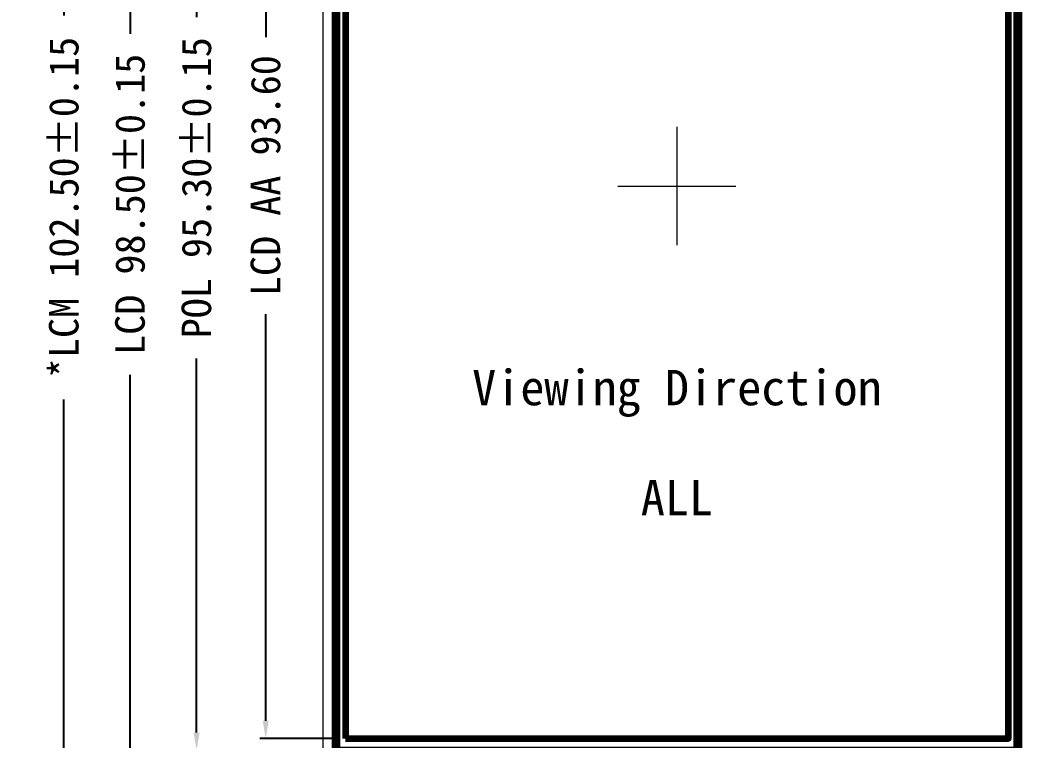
# Model space of a CAD drawing. Header units: inches. Extents: x 384 to 749, y -465 to -75.
# Drawn here: x 428.5 to 513.1, y -348.7 to -287.7 of the extents above; entities that cross this region are included whole.
import ezdxf

# ---------------------------------------------------------------- set-up
doc = ezdxf.new("R2010")
doc.units = ezdxf.units.IN
doc.header["$LTSCALE"] = 1.21
doc.header["$MEASUREMENT"] = 0
doc.header["$PDMODE"] = 3
doc.header["$PDSIZE"] = 0.3125
doc.layers.get('0').update_dxf_attribs({"linetype": 'CONTINUOUS'})
doc.layers.get('Defpoints').update_dxf_attribs({"linetype": 'CONTINUOUS'})
for name, color, linetype, lineweight in [('2ITO.drawing', 4, 'CONTINUOUS', 100), ('FPC', 40, 'CONTINUOUS', 20), ('LCD', 1, 'CONTINUOUS', 18)]:
    doc.layers.add(name, color=color, linetype=linetype, lineweight=lineweight)
doc.layers.add('标 注', color=3, linetype='CONTINUOUS')
doc.styles.add('仿宋', font='', dxfattribs={"height": 2.5})
doc.styles.add('黑体', font='')
doc.styles.get('仿宋').set_extended_font_data('FangSong_GB2312')
doc.styles.get('黑体').set_extended_font_data('楷体_GB2312')
doc.dimstyles.new('HC-1', dxfattribs={"dimtxt": 2.5, "dimasz": 1.5, "dimexe": 0.5, "dimexo": 0.5, "dimgap": 0.9, "dimtad": 0, "dimzin": 0, "dimdsep": 46, "dimtxsty": '仿宋', "dimcen": 0.5, "dimclrd": 3, "dimclre": 3, "dimclrt": 3, "dimazin": 0, "dimtfac": 1, "dimtmove": 0, "dimatfit": 3, "dimfxl": 1, "dimtolj": 1, "dimtzin": 0, "dimarcsym": 0})

# ---------------------------------------------------------------- blocks, each defined once
blk = doc.blocks.new('*D3')
at = {"color": 0, "lineweight": -2}
for p, q in [((453.759, -252.376), (431.685, -252.376)), ((432.185, -253.876), (432.185, -287.362)), ((432.185, -353.376), (432.185, -319.89)), ((453.986, -354.876), (431.685, -354.876))]:
    blk.add_line(p, q, dxfattribs=at)
at = {"color": 0}
for points in [[(432.435, -253.876), (431.935, -253.876), (432.185, -252.376)], [(431.935, -353.376), (432.435, -353.376), (432.185, -354.876)]]:
    blk.add_solid(points, dxfattribs=at)
at = {"layer": 'Defpoints', "color": 0}
for p in [(432.185, -252.376), (454.259, -252.376), (454.486, -354.876)]:
    blk.add_point(p, dxfattribs=at)
at = {"color": 7, "lineweight": 5, "insert": (432.185, -303.626), "char_height": 2.5, "attachment_point": 5, "rotation": 90, "style": '仿宋'}
blk.add_mtext('\\A1;*LCM 102.50%%P0.15', dxfattribs=at)
blk = doc.blocks.new('*D6')
at = {"color": 0, "lineweight": -2}
for p, q in [((454.629, -254.106), (437.295, -254.106)), ((437.795, -255.606), (437.795, -288.913)), ((437.795, -351.106), (437.795, -317.799)), ((454.629, -352.606), (437.295, -352.606))]:
    blk.add_line(p, q, dxfattribs=at)
at = {"color": 0}
for points in [[(438.045, -255.606), (437.545, -255.606), (437.795, -254.106)], [(437.545, -351.106), (438.045, -351.106), (437.795, -352.606)]]:
    blk.add_solid(points, dxfattribs=at)
at = {"layer": 'Defpoints', "color": 0}
for p in [(455.129, -254.106), (437.795, -352.606), (455.129, -352.606)]:
    blk.add_point(p, dxfattribs=at)
at = {"color": 7, "lineweight": 5, "insert": (437.795, -303.356), "char_height": 2.5, "attachment_point": 5, "rotation": 90, "style": '仿宋'}
blk.add_mtext('\\A1;LCD 98.50%%P0.15', dxfattribs=at)
blk = doc.blocks.new('*D7')
at = {"color": 0, "lineweight": -2}
for p, q in [((455.529, -255.006), (448.772, -255.006)), ((449.272, -256.506), (449.272, -289.205)), ((449.272, -347.106), (449.272, -312.647)), ((455.529, -348.606), (448.772, -348.606))]:
    blk.add_line(p, q, dxfattribs=at)
at = {"color": 0}
for points in [[(449.522, -256.506), (449.022, -256.506), (449.272, -255.006)], [(449.022, -347.106), (449.522, -347.106), (449.272, -348.606)]]:
    blk.add_solid(points, dxfattribs=at)
at = {"layer": 'Defpoints', "color": 0}
for p in [(449.272, -255.006), (456.029, -255.006), (456.029, -348.606)]:
    blk.add_point(p, dxfattribs=at)
at = {"color": 7, "lineweight": 5, "insert": (449.272, -300.926), "char_height": 2.5, "attachment_point": 5, "rotation": 90, "style": '仿宋'}
blk.add_mtext('\\A1;LCD AA 93.60', dxfattribs=at)
blk = doc.blocks.new('*D9')
at = {"color": 0, "lineweight": -2}
for p, q in [((454.829, -254.306), (442.921, -254.306)), ((443.421, -255.806), (443.421, -287.499)), ((443.421, -348.106), (443.421, -316.413)), ((454.829, -349.606), (442.921, -349.606))]:
    blk.add_line(p, q, dxfattribs=at)
at = {"color": 0}
for points in [[(443.671, -255.806), (443.171, -255.806), (443.421, -254.306)], [(443.171, -348.106), (443.671, -348.106), (443.421, -349.606)]]:
    blk.add_solid(points, dxfattribs=at)
at = {"layer": 'Defpoints', "color": 0}
for p in [(455.329, -254.306), (443.421, -349.606), (455.329, -349.606)]:
    blk.add_point(p, dxfattribs=at)
at = {"color": 7, "lineweight": 5, "insert": (443.421, -301.956), "char_height": 2.5, "attachment_point": 5, "rotation": 90, "style": '仿宋'}
blk.add_mtext('\\A1;POL 95.30%%P0.15', dxfattribs=at)
blk = doc.blocks.new('zw$7216')
at = {"layer": '2ITO.drawing', "linetype": 'Continuous', "lineweight": 100}
for points in [[(-28.98, -48.2), (28.98, -48.2), (28.98, 47.7), (-28.98, 47.7)], [(-28.98, -50.8), (28.98, -50.8), (28.98, 47.7), (-28.98, 47.7)], [(-28.08, -46.8), (28.08, -46.8), (28.08, 46.8), (-28.08, 46.8)]]:
    blk.add_lwpolyline(points, close=True, dxfattribs=at)
at = {"layer": '2ITO.drawing', "color": 6}
blk.add_lwpolyline([(-28.78, 47.5), (28.78, 47.5), (28.78, -47.8), (-28.78, -47.8)], close=True, dxfattribs=at)
at = {"layer": 'LCD', "color": 4}
for p, q in [((0, 5), (0, -5)), ((-5, 0), (5, 0))]:
    blk.add_line(p, q, dxfattribs=at)
at = {"layer": 'LCD', "color": 4, "char_height": 3, "attachment_point": 5, "style": '黑体'}
for s, insert, width in [('{\\fSimSun|b0|i0|c134|p34;Viewing Direction}', (0, -17.567), 44.63061), ('{\\fSimSun|b0|i0|c134|p34;ALL}', (0, -26.389), 5.44444)]:
    blk.add_mtext(s, dxfattribs=dict(at, insert=insert, width=width))

msp = doc.modelspace()

# ---------------------------------------------------------------- linework, layer by layer
at = {"layer": 'FPC', "color": 0, "lineweight": 5}
for p, q in [((454.109, -252.526), (454.109, -354.726)), ((455.029, -257.765), (455.029, -354.106))]:
    msp.add_line(p, q, dxfattribs=at)

# ---------------------------------------------------------------- block references
at = {"layer": '标 注', "color": 5}
msp.add_blockref('zw$7216', (484.109, -301.806), dxfattribs=at)

# ---------------------------------------------------------------- dimensions: what is measured, and where the dimension line sits
at = {"color": 3, "lineweight": 5}
for base, p1, p2, text, picture, middle in [((432.185, -252.376), (454.486, -354.876), (454.259, -252.376), '*LCM <>%%P0.15', '*D3', (432.185, -303.626)), ((449.272, -255.006), (456.029, -348.606), (456.029, -255.006), 'LCD AA <>', '*D7', (449.272, -300.926))]:
    dim = msp.add_linear_dim(base=base, p1=p1, p2=p2, angle=90, text=text, dimstyle='HC-1', override={"dimclrd": 0, "dimclre": 0, "dimclrt": 7, "dimfxl": 0.5, "dimarcsym": 2}, dxfattribs=at)
    dim.commit()
    dim.dimension.update_dxf_attribs({"geometry": picture, "text_midpoint": middle, "dimtype": 128})
for base, p1, p2, text, picture, middle in [((437.795, -352.606), (455.129, -254.106), (455.129, -352.606), 'LCD <>%%P0.15', '*D6', (437.795, -303.356)), ((443.421, -349.606), (455.329, -254.306), (455.329, -349.606), 'POL <>%%P0.15', '*D9', (443.421, -301.956))]:
    dim = msp.add_linear_dim(base=base, p1=p1, p2=p2, angle=90, text=text, dimstyle='HC-1', override={"dimclrd": 0, "dimclre": 0, "dimclrt": 7, "dimfxl": 0.5, "dimarcsym": 2}, dxfattribs=at)
    dim.commit()
    dim.dimension.update_dxf_attribs({"geometry": picture, "text_midpoint": middle})

doc.saveas('drawing.dxf')
